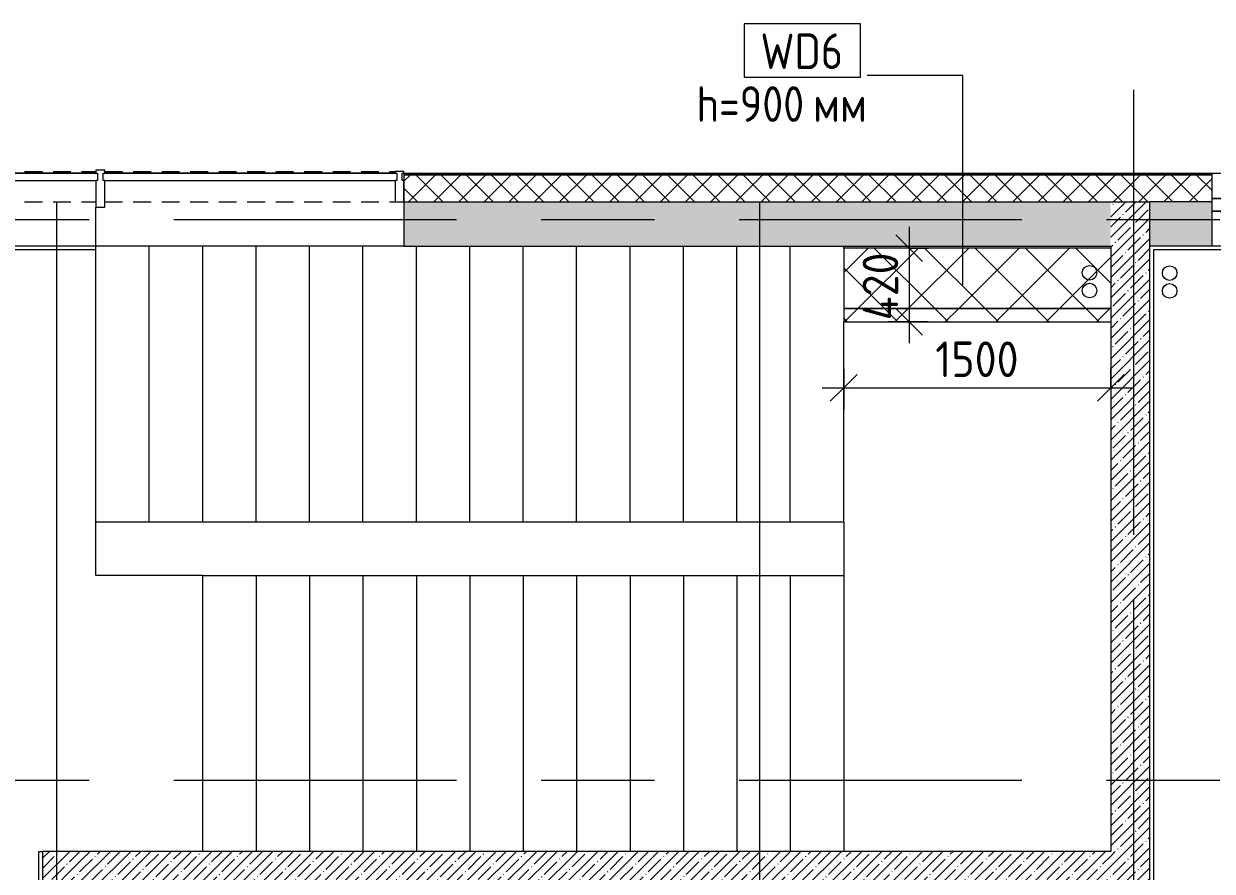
# Model space of a CAD drawing. Header units: millimetres. Extents: x 2623 to 210903, y -8553 to 29000.
# Drawn here: x 30771 to 37446, y 17638 to 22400 of the extents above; entities that cross this region are included whole.
import ezdxf

# ---------------------------------------------------------------- set-up
doc = ezdxf.new("R2010")
doc.units = ezdxf.units.MM
doc.linetypes.add('200_ШТРИХ__ш1_п0_6_', pattern=[160, 100, -60])
doc.linetypes.add('Осевая', pattern=[3175, 635, -476.25, 1587.5, -476.25])
for name, color, linetype, lineweight in [('A-ANNO-DIMS', 7, 'Continuous', 9), ('A-ANNO-DIMS-100', 7, 'Continuous', 9), ('A-DETL', 7, 'Continuous', 9), ('A-DETL-MBND-1', 7, '200_ШТРИХ__ш1_п0_6_', 9), ('A-GLAZ', 7, 'Continuous', 9), ('A-GLAZ-CWMG', 7, 'Continuous', 9), ('A-WALL', 7, 'Continuous', 9), ('A-WALL-1', 7, 'Continuous', 13), ('A-WALL-IDEN', 7, 'Continuous', 9), ('I-WALL', 7, 'Continuous', 9), ('S-STRS', 7, 'Continuous', 9), ('Оси', 7, 'Continuous', 9), ('Оси-2', 7, 'Осевая', 9)]:
    doc.layers.add(name, color=color, linetype=linetype, lineweight=lineweight)
doc.layers.add('A-FLOR-1', color=7, linetype='Continuous', lineweight=9, true_color=0xaaaaaa)
doc.layers.add('A-WALL-3', color=7, linetype='Continuous', lineweight=9, true_color=0xff80c0)
doc.styles.add('GOST Common_6', font='GOST_Common.ttf', dxfattribs={"width": 0.9, "height": 200})
doc.styles.add('ISOCPEUR_1', font='isocpeur.ttf', dxfattribs={"width": 0.9, "height": 200})
doc.dimstyles.new('ISO-2_0_0_9К_Средний_округл2', dxfattribs={"dimscale": 304.8, "dimtxt": 199.196235, "dimasz": 0.492126, "dimexe": 0.393701, "dimexo": 0, "dimgap": 0, "dimtad": 1, "dimdec": 0, "dimrnd": 10, "dimzin": 0, "dimdsep": 46, "dimtxsty": 'ISOCPEUR_1', "dimblk1": 'OBLIQUE', "dimblk2": 'OBLIQUE', "dimsah": 1, "dimcen": 0.09, "dimdle": 0.393701, "dimazin": 0, "dimtfac": 1, "dimtdec": 4, "dimtix": 1, "dimtmove": 0, "dimatfit": 3, "dimfxl": 1, "dimtvp": 1, "dimtolj": 1, "dimtzin": 0, "dimarcsym": 2})
pattern_1 = [(45, (-63704.33, 0), (-57.024626, 57.024626), []), (45, (-63647.31, 0), (-57.024626, 57.024626), [100.806, -20.161, 3.353, -16.808])]
pattern_2 = [(225, (225675.04, 20845.03), (141.42136, -141.42136), []), (315, (225675.04, 20845.03), (141.42136, 141.42136), [])]

# ---------------------------------------------------------------- blocks, each defined once
blk = doc.blocks.new('120_Окно_СКБ_2Ст_Фрамуга сверху - 120_Окно_СКБ_2Ст_2300х2500_h_ ДОО-19727959-План монтажа стен и перегородок 3 этажа в осях 23-33')
at = {"layer": 'A-GLAZ'}
for p, q in [((-1150, -127), (-1150, -57)), ((-1150, -57), (-1080, -57)), ((1150, -57), (-1150, -57)), ((-1080, -57), (-1080, -127)), ((-1080, -57), (1080, -57)), ((520, -127), (520, -57)), ((520, -57), (590, -57)), ((590, -57), (590, -127)), ((1080, -127), (1080, -57)), ((1080, -57), (1150, -57)), ((1150, -57), (1150, -127)), ((-1080, -127), (-1150, -127)), ((-1150, -127), (-1100, -127)), ((-1080, -127), (-1100, -127)), ((-1100, -127), (-1100, -137)), ((520, -87), (-1080, -87)), ((-1080, -87), (-1080, -127)), ((-1030, -137), (-1030, -87)), ((-1030, -107), (470, -107)), ((470, -117), (-1030, -117)), ((470, -137), (470, -87)), ((520, -127), (520, -87)), ((590, -127), (520, -127)), ((540, -127), (520, -127)), ((540, -127), (570, -127)), ((540, -127), (570, -127)), ((540, -137), (540, -127)), ((590, -127), (570, -127)), ((570, -127), (570, -137)), ((1080, -87), (590, -87)), ((590, -87), (590, -127)), ((640, -137), (640, -87)), ((640, -107), (1030, -107)), ((1030, -117), (640, -117)), ((1030, -137), (1030, -87)), ((1080, -127), (1080, -87)), ((1150, -127), (1080, -127)), ((1100, -127), (1080, -127)), ((1100, -127), (1150, -127)), ((1100, -137), (1100, -127)), ((-1100, -137), (540, -137)), ((540, -137), (-1100, -137)), ((570, -137), (1100, -137)), ((1100, -137), (570, -137))]:
    blk.add_line(p, q, dxfattribs=at)
blk = doc.blocks.new('PNS_Панель прямоугольная - Нр_Стекло - 40мм-22855911-План монтажа стен и перегородок 3 этажа в осях 23-33')
at = {"layer": 'A-GLAZ'}
h = blk.add_hatch(dxfattribs=at)
h.set_pattern_fill('FP_31', color=256, style=0, pattern_type=2)
h.set_pattern_definition([(45, (-94220, -21460), (-282.8427, 282.8427), [200, -600]), (45, (-94420, -21560), (-282.8427, 282.8427), [600, -200]), (45, (-94020, -21660), (-282.8427, 282.8427), [200, -600])])
h.paths.add_polyline_path([(760, -40), (770, -40), (770, 0), (-770, 0), (-770, -40), (735.5, -40)])
for p, q in [((-770, 0), (770, 0)), ((760, 0), (-760, 0)), ((-760, -40), (760, -40))]:
    blk.add_line(p, q, dxfattribs=at)
blk = doc.blocks.new('Прямоугольный импост - Импост структурный с накладкой - 170мм-22855901-План монтажа стен и перегородок 3 этажа в осях 23-33')
at = {"layer": 'A-DETL-MBND-1'}
for p, q in [((93360, 21570), (94880, 21570)), ((93360, 21400), (94880, 21400))]:
    blk.add_line(p, q, dxfattribs=at)
blk = doc.blocks.new('Прямоугольный импост - Импост структурный с накладкой - 170мм-22854936-План монтажа стен и перегородок 3 этажа в осях 23-33')
at = {"layer": 'A-GLAZ-CWMG'}
for p, q in [((-50, 40), (-50, 160)), ((-50, 160), (0, 160)), ((0, 160), (0, 40)), ((-40, 40), (-50, 40)), ((-50, -10), (-50, 0)), ((-50, 0), (-40, 0)), ((-40, 0), (-40, 40)), ((-10, 40), (-10, 0)), ((0, 40), (-10, 40)), ((-10, 0), (0, 0)), ((0, 0), (0, -10)), ((0, -10), (-50, -10))]:
    blk.add_line(p, q, dxfattribs=at)
blk = doc.blocks.new('PNS_Панель прямоугольная1 - Нр_Стекло - 40мм-23689159-План монтажа стен и перегородок 3 этажа в осях 23-33')
at = {"layer": 'A-GLAZ'}
for p, q in [((-825, 0), (825, 0)), ((815, 0), (-815, 0)), ((-815, -40), (815, -40))]:
    blk.add_line(p, q, dxfattribs=at)
blk = doc.blocks.new('Прямоугольный импост - Импост структурный с накладкой - 170мм-23689141-План монтажа стен и перегородок 3 этажа в осях 23-33')
at = {"layer": 'A-DETL-MBND-1'}
for p, q in [((94930, 21570), (96560, 21570)), ((94930, 21400), (96560, 21400))]:
    blk.add_line(p, q, dxfattribs=at)
blk = doc.blocks.new('Прямоугольный импост - Импост структурный с накладкой - 190мм-22854925-План монтажа стен и перегородок 3 этажа в осях 23-33')
at = {"layer": 'A-GLAZ-CWMG'}
for p, q in [((-25, 40), (-25, 190)), ((-25, 190), (25, 190)), ((25, 190), (25, 40)), ((-15, 40), (-25, 40)), ((-25, -17), (-25, 0)), ((-25, 0), (-15, 0)), ((-15, 0), (-15, 40)), ((15, 40), (15, 0)), ((25, 40), (15, 40)), ((15, 0), (25, 0)), ((25, 0), (25, -17)), ((25, -17), (-25, -17))]:
    blk.add_line(p, q, dxfattribs=at)
blk = doc.blocks.new('Зашивка приборов отопления40 - Зашивка приборов отопления-33325598-План монтажа стен и перегородок 3 этажа в осях 23-33')
at = {"layer": 'A-WALL-3'}
h = blk.add_hatch(dxfattribs=at)
h.set_pattern_fill('FP_44', color=256, style=0, pattern_type=2)
h.set_pattern_definition(pattern_2)
h.paths.add_polyline_path([(125095, 120), (125095, 45), (126595, 45), (126595, 120), (125249.4, 120)])
h = blk.add_hatch(dxfattribs=at)
h.set_pattern_fill('FP_44', color=256, style=0, pattern_type=2)
h.set_pattern_definition(pattern_2)
h.paths.add_polyline_path([(125249.4, 45), (125095, 45), (125095, -295), (126595, -295), (126595, 45), (125886, 45)])
for p, q in [((126595, 120), (125095, 120)), ((126595, 45), (126595, 120)), ((126595, 45), (125095, 45)), ((125095, 45), (126595, 45)), ((126595, -295), (126595, 45)), ((125095, -295), (126595, -295))]:
    blk.add_line(p, q, dxfattribs=at)
blk = doc.blocks.new('DIMBLOCK27-План монтажа стен и перегородок 3 этажа в осях 23-33')
at = {"layer": 'A-ANNO-DIMS-100'}
for p, q in [((35375.7, 20459.7), (35375.7, 20233.6)), ((35375.7, 20353.6), (35375.7, 20459.7)), ((36875.7, 20459.7), (36875.7, 20233.6)), ((36875.7, 20353.6), (36875.7, 20459.7)), ((35255.7, 20353.6), (36995.7, 20353.6))]:
    blk.add_line(p, q, dxfattribs=at)
at = {"layer": 'A-ANNO-DIMS-100', "lineweight": 20}
for p, q in [((35375.7, 20353.6), (35450.7, 20428.6)), ((36875.7, 20353.6), (36950.7, 20428.6)), ((35375.7, 20353.6), (35300.7, 20278.6)), ((36875.7, 20353.6), (36800.7, 20278.6))]:
    blk.add_line(p, q, dxfattribs=at)
at = {"layer": 'A-ANNO-DIMS-100', "color": 0, "insert": (35890.1, 20614.9), "char_height": 200, "width": 565.411, "attachment_point": 1, "line_spacing_factor": 1.149209, "style": 'ISOCPEUR_1'}
blk.add_mtext('1500', dxfattribs=at)
blk = doc.blocks.new('_Oblique')
at = {"color": 0, "linetype": 'ByBlock', "lineweight": -2}
blk.add_line((-0.5, -0.5), (0.5, 0.5), dxfattribs=at)
blk = doc.blocks.new('М_стена2 - Типоразмер-30678229-План монтажа стен и перегородок 3 этажа в осях 23-33')
at = {"layer": 'A-WALL-IDEN'}
for p, q in [((3.258, 1.523), (-3.273, 1.523)), ((-3.273, 1.523), (-3.273, -1.477)), ((3.258, -1.477), (3.258, 1.523)), ((-3.273, -1.477), (3.258, -1.477))]:
    blk.add_line(p, q, dxfattribs=at)
blk = doc.blocks.new('DIMBLOCK32-План монтажа стен и перегородок 3 этажа в осях 23-33')
at = {"layer": 'A-ANNO-DIMS-100'}
for p, q in [((35743.4, 21260), (35743.4, 20605)), ((35849.4, 21140), (35623.4, 21140)), ((35743.4, 21140), (35849.4, 21140)), ((35849.4, 20725), (35623.4, 20725)), ((35743.4, 20725), (35849.4, 20725))]:
    blk.add_line(p, q, dxfattribs=at)
at = {"layer": 'A-ANNO-DIMS-100', "lineweight": 20}
for p, q in [((35743.4, 21140), (35668.4, 21215)), ((35743.4, 21140), (35818.4, 21065)), ((35743.4, 20725), (35668.4, 20800)), ((35743.4, 20725), (35818.4, 20650))]:
    blk.add_line(p, q, dxfattribs=at)
at = {"layer": 'A-ANNO-DIMS-100', "color": 0, "insert": (35482.1, 20733.3), "char_height": 200, "width": 478.071, "attachment_point": 1, "rotation": 90, "line_spacing_factor": 1.149209, "style": 'ISOCPEUR_1'}
blk.add_mtext('420', dxfattribs=at)

msp = doc.modelspace()

# ---------------------------------------------------------------- hatches: boundary and pattern name
at = {"layer": 'A-WALL'}
h = msp.add_hatch(dxfattribs=at)
h.set_pattern_fill('FP_5', color=256, style=0, pattern_type=2)
h.set_pattern_definition([(45, (-63704.33, 0), (-70.71068, 70.71068), []), (135, (-63704.33, 0), (-70.71068, -70.71068), [])])
h.paths.add_polyline_path([(61375.7, 21400), (61525.7, 21400), (61525.7, 21550), (56445.9, 21550), (56445.9, 21400), (61125.7, 21400)])
h.paths.add_polyline_path([(55545.9, 21400), (55545.9, 21550), (54196.1, 21550), (54196.1, 21400), (55182.3, 21400)])
h.paths.add_polyline_path([(52426.1, 21400), (53296.1, 21400), (53296.1, 21550), (52426.1, 21550)])
h.paths.add_polyline_path([(50996.1, 21400), (50996.1, 21550), (49845.7, 21550), (49845.7, 21400), (50089.6, 21400)])
h.paths.add_polyline_path([(47543.2, 21400), (47545.7, 21400), (47545.7, 21550), (46246.1, 21550), (46246.1, 21400), (47345.7, 21400)])
h.paths.add_polyline_path([(29605.7, 21400), (29605.7, 21550), (29585.7, 21550), (29585.7, 21400)])
h.paths.add_polyline_path([(45346.1, 21400), (45346.1, 21550), (44046.1, 21550), (44046.1, 21400), (44996.9, 21400)])
h.paths.add_polyline_path([(43146.1, 21400), (43146.1, 21550), (41845.9, 21550), (41845.9, 21400), (42450.6, 21400)])
h.paths.add_polyline_path([(40945.9, 21400), (40945.9, 21550), (39745.7, 21550), (39745.7, 21400), (39904.2, 21400)])
h.paths.add_polyline_path([(37357.9, 21400), (37445.7, 21400), (37445.7, 21550), (32905.7, 21550), (32905.7, 21400), (37095.7, 21400)])
at = {"layer": 'I-WALL'}
h = msp.add_hatch(dxfattribs=at)
h.set_pattern_fill('FP_4', color=256, style=0, pattern_type=2)
h.set_pattern_definition(pattern_1)
h.paths.add_polyline_path([(36875.7, 21150), (36875.7, 21400), (32905.7, 21400), (32905.7, 21150), (36721.3, 21150)])
h.paths.add_polyline_path([(29605.7, 21150), (29605.7, 21400), (29325.7, 21400), (29325.7, 21150)])
h = msp.add_hatch(dxfattribs=at)
h.set_pattern_fill('FP_4', color=256, style=0, pattern_type=2)
h.set_pattern_definition(pattern_1)
h.paths.add_polyline_path([(36875.7, 17530), (37095.7, 17530), (37095.7, 21400), (36875.7, 21400), (36875.7, 17750)])
h = msp.add_hatch(dxfattribs=at)
h.set_pattern_fill('FP_4', color=256, style=0, pattern_type=2)
h.set_pattern_definition(pattern_1)
h.paths.add_polyline_path([(57335.7, 21150), (57335.7, 21400), (57145.7, 21400), (57145.7, 21150)])
h.paths.add_polyline_path([(55500.6, 21150), (55545.9, 21150), (55545.9, 21400), (54196.1, 21400), (54196.1, 21150), (55182.3, 21150)])
h.paths.add_polyline_path([(53296.1, 21150), (53296.1, 21400), (52426.1, 21400), (52426.1, 21150), (53272.5, 21150)])
h.paths.add_polyline_path([(50996.1, 21150), (50996.1, 21400), (49845.7, 21400), (49845.7, 21150), (50726.2, 21150)])
h.paths.add_polyline_path([(46246.1, 21150), (46645.7, 21150), (46645.7, 21400), (46246.1, 21400), (46246.1, 21179.3)])
h.paths.add_polyline_path([(47345.7, 21150), (47545.7, 21150), (47545.7, 21400), (47345.7, 21400), (47345.7, 21275)])
h.paths.add_polyline_path([(45346.1, 21150), (45346.1, 21400), (44046.1, 21400), (44046.1, 21150), (45315.2, 21150)])
h.paths.add_polyline_path([(42450.6, 21150), (43146.1, 21150), (43146.1, 21400), (42345.7, 21400), (42345.7, 21150)])
h.paths.add_polyline_path([(40945.9, 21150), (40945.9, 21400), (39745.7, 21400), (39745.7, 21150), (40859.1, 21150)])
h.paths.add_polyline_path([(37445.7, 21150), (37445.7, 21400), (37095.7, 21400), (37095.7, 21150), (37357.9, 21150)])
h = msp.add_hatch(dxfattribs=at)
h.set_pattern_fill('FP_4', color=256, style=0, pattern_type=2)
h.set_pattern_definition(pattern_1)
h.paths.add_polyline_path([(31095.7, 13620), (31095.7, 17750), (30875.7, 17750), (30875.7, 13620), (30992, 13620)])
h = msp.add_hatch(dxfattribs=at)
h.set_pattern_fill('FP_4', color=256, style=0, pattern_type=2)
h.set_pattern_definition(pattern_1)
h.paths.add_polyline_path([(36875.7, 17530), (36875.7, 17750), (31095.7, 17750), (31095.7, 17530), (36084.7, 17530)])

# ---------------------------------------------------------------- linework, layer by layer
at = {"layer": 'A-DETL'}
for centre in [(36756.5, 21001.1), (37206.5, 20998.9), (36756.5, 20901.1), (37206.5, 20898.9)]:
    msp.add_circle(centre, 41, dxfattribs=at)
at = {"layer": 'A-FLOR-1'}
for p, q in [((31175.7, 19300), (31175.7, 21370)), ((31175.7, 21130), (29345.7, 21130)), ((31175.7, 21150), (29605.7, 21150)), ((41825.7, 21130), (37115.7, 21130)), ((37115.7, 21130), (37115.7, 13920)), ((31775.7, 19300), (31175.7, 19300)), ((31775.7, 17750), (31775.7, 19300)), ((30854.7, 13620), (30854.7, 17750)), ((30854.7, 17750), (30875.7, 17750))]:
    msp.add_line(p, q, dxfattribs=at)
at = {"layer": 'A-WALL'}
for p, q in [((41845.9, 21558), (32905.7, 21558)), ((32905.7, 21558), (32905.7, 21400)), ((37445.7, 21400), (37445.7, 21558)), ((36875.7, 21400), (37095.7, 21400))]:
    msp.add_line(p, q, dxfattribs=at)
at = {"layer": 'A-WALL-1'}
for p, q in [((37445.7, 21553), (32905.7, 21553)), ((37445.7, 21550), (32905.7, 21550)), ((32905.7, 21400), (36875.7, 21400)), ((37445.7, 21400), (37095.7, 21400))]:
    msp.add_line(p, q, dxfattribs=at)
at = {"layer": 'A-WALL-IDEN'}
for p, q in [((36045.7, 22109.8), (35507.2, 22109.8)), ((36045.7, 20932.5), (36045.7, 22109.8))]:
    msp.add_line(p, q, dxfattribs=at)
at = {"layer": 'I-WALL'}
for p, q in [((32905.7, 21400), (32905.7, 21150)), ((37095.7, 13900), (37095.7, 21400)), ((37445.7, 21150), (37445.7, 21400)), ((32905.7, 21150), (36875.7, 21150)), ((36875.7, 21150), (36875.7, 17750)), ((41845.7, 21150), (37095.7, 21150)), ((30875.7, 17750), (30875.7, 13620)), ((36875.7, 17750), (30875.7, 17750))]:
    msp.add_line(p, q, dxfattribs=at)
at = {"layer": 'S-STRS'}
for p, q in [((31175.7, 19600), (31175.7, 21150)), ((31475.7, 21150), (31175.7, 21150)), ((31775.7, 21150), (31475.7, 21150)), ((31475.7, 19600), (31475.7, 21150)), ((31475.7, 19600), (31475.7, 21150)), ((32075.7, 21150), (31775.7, 21150)), ((31775.7, 19600), (31775.7, 21150)), ((31775.7, 19600), (31775.7, 21150)), ((32375.7, 21150), (32075.7, 21150)), ((32075.7, 19600), (32075.7, 21150)), ((32075.7, 19600), (32075.7, 21150)), ((32675.7, 21150), (32375.7, 21150)), ((32375.7, 19600), (32375.7, 21150)), ((32375.7, 19600), (32375.7, 21150)), ((32905.7, 21150), (32675.7, 21150)), ((32675.7, 19600), (32675.7, 21150)), ((32675.7, 19600), (32675.7, 21150)), ((32975.7, 19600), (32975.7, 21150)), ((32975.7, 19600), (32975.7, 21150)), ((33275.7, 19600), (33275.7, 21150)), ((33275.7, 19600), (33275.7, 21150)), ((33575.7, 19600), (33575.7, 21150)), ((33575.7, 19600), (33575.7, 21150)), ((33875.7, 19600), (33875.7, 21150)), ((33875.7, 19600), (33875.7, 21150)), ((34175.7, 19600), (34175.7, 21150)), ((34175.7, 19600), (34175.7, 21150)), ((34475.7, 19600), (34475.7, 21150)), ((34475.7, 19600), (34475.7, 21150)), ((34775.7, 19600), (34775.7, 21150)), ((34775.7, 19600), (34775.7, 21150)), ((35075.7, 19600), (35075.7, 21150)), ((35075.7, 19600), (35075.7, 21150)), ((35375.7, 21140), (35375.7, 21150)), ((35375.7, 21140), (35375.7, 21150)), ((35375.7, 19600), (35375.7, 20725)), ((35375.7, 19600), (35375.7, 20725)), ((31475.7, 19600), (31175.7, 19600)), ((31775.7, 19600), (31475.7, 19600)), ((32075.7, 19600), (31775.7, 19600)), ((32375.7, 19600), (32075.7, 19600)), ((32675.7, 19600), (32375.7, 19600)), ((32975.7, 19600), (32675.7, 19600)), ((33275.7, 19600), (32975.7, 19600)), ((33575.7, 19600), (33275.7, 19600)), ((33875.7, 19600), (33575.7, 19600)), ((34175.7, 19600), (33875.7, 19600)), ((34475.7, 19600), (34175.7, 19600)), ((34775.7, 19600), (34475.7, 19600)), ((35075.7, 19600), (34775.7, 19600)), ((35375.7, 19600), (35075.7, 19600)), ((35375.7, 19600), (35375.7, 19300)), ((31775.7, 19300), (32075.7, 19300)), ((32075.7, 19300), (32375.7, 19300)), ((32075.7, 19300), (32075.7, 17750)), ((32075.7, 19300), (32075.7, 17750)), ((32375.7, 19300), (32675.7, 19300)), ((32375.7, 19300), (32375.7, 17750)), ((32375.7, 19300), (32375.7, 17750)), ((32675.7, 19300), (32975.7, 19300)), ((32675.7, 19300), (32675.7, 17750)), ((32675.7, 19300), (32675.7, 17750)), ((32975.7, 19300), (33275.7, 19300)), ((32975.7, 19300), (32975.7, 17750)), ((32975.7, 19300), (32975.7, 17750)), ((33275.7, 19300), (33575.7, 19300)), ((33275.7, 19300), (33275.7, 17750)), ((33275.7, 19300), (33275.7, 17750)), ((33575.7, 19300), (33875.7, 19300)), ((33575.7, 19300), (33575.7, 17750)), ((33575.7, 19300), (33575.7, 17750)), ((33875.7, 19300), (34175.7, 19300)), ((33875.7, 19300), (33875.7, 17750)), ((33875.7, 19300), (33875.7, 17750)), ((34175.7, 19300), (34475.7, 19300)), ((34175.7, 19300), (34175.7, 17750)), ((34175.7, 19300), (34175.7, 17750)), ((34475.7, 19300), (34775.7, 19300)), ((34475.7, 19300), (34475.7, 17750)), ((34475.7, 19300), (34475.7, 17750)), ((34775.7, 19300), (35075.7, 19300)), ((34775.7, 19300), (34775.7, 17750)), ((34775.7, 19300), (34775.7, 17750)), ((35075.7, 19300), (35375.7, 19300)), ((35075.7, 19300), (35075.7, 17750)), ((35075.7, 19300), (35075.7, 17750)), ((35375.7, 19300), (35375.7, 17750)), ((35375.7, 19300), (35375.7, 17750))]:
    msp.add_line(p, q, dxfattribs=at)
at = {"layer": 'Оси'}
for p, q in [((37005.7, 19528.3), (37005.7, 22028.3)), ((30955.7, 18900), (30955.7, 21400)), ((34905.7, 18900), (34905.7, 21400))]:
    msp.add_line(p, q, dxfattribs=at)
at = {"layer": 'Оси-2'}
for p, q in [((20977.5, 21300), (58875.7, 21300)), ((37005.7, 593.7), (37005.7, 19528.3)), ((30955.7, 593.7), (30955.7, 18900)), ((34905.7, 593.7), (34905.7, 18900)), ((20977.5, 18150), (59025.7, 18150))]:
    msp.add_line(p, q, dxfattribs=at)

# ---------------------------------------------------------------- block references
at = {"layer": 'A-DETL-MBND-1'}
for name in ['Прямоугольный импост - Импост структурный с накладкой - 170мм-22855901-План монтажа стен и перегородок 3 этажа в осях 23-33', 'Прямоугольный импост - Импост структурный с накладкой - 170мм-23689141-План монтажа стен и перегородок 3 этажа в осях 23-33']:
    msp.add_blockref(name, (-63704.3, 0), dxfattribs=at)
at = {"layer": 'A-GLAZ'}
for name, p in [('PNS_Панель прямоугольная - Нр_Стекло - 40мм-22855911-План монтажа стен и перегородок 3 этажа в осях 23-33', (30415.7, 21560)), ('PNS_Панель прямоугольная1 - Нр_Стекло - 40мм-23689159-План монтажа стен и перегородок 3 этажа в осях 23-33', (32040.7, 21560)), ('120_Окно_СКБ_2Ст_Фрамуга сверху - 120_Окно_СКБ_2Ст_2300х2500_h_ ДОО-19727959-План монтажа стен и перегородок 3 этажа в осях 23-33', (38595.7, 21475))]:
    msp.add_blockref(name, p, dxfattribs=at)
at = {"layer": 'A-GLAZ-CWMG', "extrusion": (0, 0, -1), "rotation": 180}
for name, p in [('Прямоугольный импост - Импост структурный с накладкой - 190мм-22854925-План монтажа стен и перегородок 3 этажа в осях 23-33', (-31200.7, 21560)), ('Прямоугольный импост - Импост структурный с накладкой - 170мм-22854936-План монтажа стен и перегородок 3 этажа в осях 23-33', (-32905.7, 21560))]:
    msp.add_blockref(name, p, dxfattribs=at)
at = {"layer": 'A-WALL-3', "rotation": 180}
msp.add_blockref('Зашивка приборов отопления40 - Зашивка приборов отопления-33325598-План монтажа стен и перегородок 3 этажа в осях 23-33', (161970.7, 20845), dxfattribs=at)
at = {"layer": 'A-WALL-IDEN', "xscale": 99.99999999999993, "yscale": 99.99999999999993, "zscale": 99.99999999999993}
msp.add_blockref('М_стена2 - Типоразмер-30678229-План монтажа стен и перегородок 3 этажа в осях 23-33', (35144.6, 22247.8), dxfattribs=at)

# ---------------------------------------------------------------- texts
at = {"layer": 'A-WALL-IDEN', "char_height": 200, "attachment_point": 1, "style": 'GOST Common_6'}
for s, insert, width in [('WD6', (34908.1, 22345.8), 584.43), ('h=900', (34548.7, 22048.9), 793.671), ('мм', (35203.6, 22048.9), 360.759)]:
    msp.add_mtext(s, dxfattribs=dict(at, insert=insert, width=width))

# ---------------------------------------------------------------- dimensions: what is measured, and where the dimension line sits
at = {"layer": 'A-ANNO-DIMS'}
dim = msp.add_linear_dim(base=(35743.4, 20725), p1=(35849.4, 21140), p2=(35849.4, 20725), angle=90, dimstyle='ISO-2_0_0_9К_Средний_округл2', override={"dimpost": '<>', "dimfxl": 415}, dxfattribs=at)
dim.commit()
dim.dimension.update_dxf_attribs({"geometry": 'DIMBLOCK32-План монтажа стен и перегородок 3 этажа в осях 23-33', "text_midpoint": (35643.4, 20932.5)})
dim = msp.add_linear_dim(base=(36875.7, 20353.6), p1=(35375.7, 20459.7), p2=(36875.7, 20459.7), dimstyle='ISO-2_0_0_9К_Средний_округл2', override={"dimpost": '<>', "dimfxl": 1500}, dxfattribs=at)
dim.commit()
dim.dimension.update_dxf_attribs({"geometry": 'DIMBLOCK27-План монтажа стен и перегородок 3 этажа в осях 23-33', "text_midpoint": (36125.7, 20453.6)})

doc.saveas('drawing.dxf')
